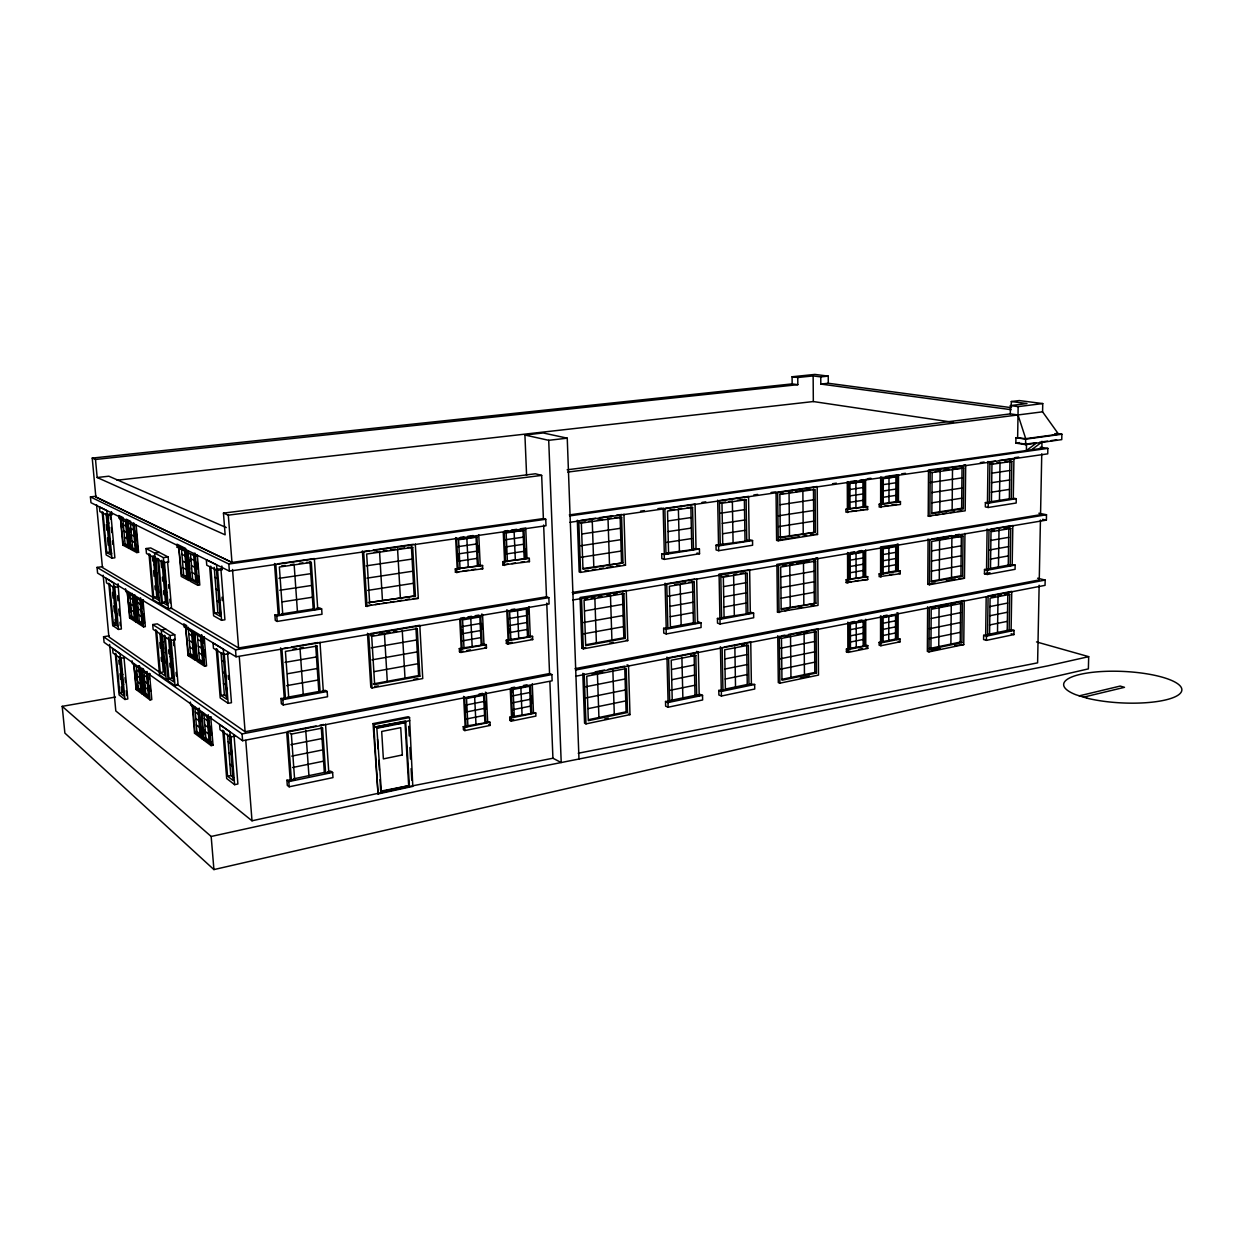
<?xml version="1.0" encoding="UTF-8"?>
<svg xmlns="http://www.w3.org/2000/svg" width="1244" height="1244" viewBox="0 0 1244 1244"><rect width="100%" height="100%" fill="white"/><g stroke="black" fill="none" stroke-linecap="round" stroke-linejoin="round"><path stroke-width="1.5" d="M896.971 612.686L898.137 613.028L898.075 639.152L896.675 639.432L896.737 615.049L883.131 617.677L883.116 642.184L879.135 642.386L879.135 645.185L880.876 645.729L900.034 641.826L900.05 639.043L896.908 638.778M898.261 570.98L896.862 571.229L896.924 546.443L883.209 548.759L883.178 573.671L879.166 573.873L879.166 576.703L900.236 573.717L900.252 570.887L897.079 570.685L898.261 570.98L898.339 544.437L897.157 544.141M898.448 501.69L897.033 501.907L897.095 476.701L882.089 478.458L883.271 478.691L883.24 504.007L879.213 504.193L879.197 507.086L900.454 504.473L900.454 501.596L897.266 501.441L898.448 501.69L898.526 474.679L885.541 476.545M880.55 642.106L880.565 615.858M880.596 573.608L880.612 546.925L898.339 544.437M880.643 503.976L880.659 476.841M880.876 645.729L880.876 642.93L879.135 642.386M880.923 577.169L880.923 574.339L879.166 573.873M880.97 507.474L880.97 504.582L879.213 504.193M881.701 642.464L881.732 616.2M881.763 573.919L881.778 547.22M881.809 504.224L881.841 477.074M888.745 640.442L888.791 616.013L893.876 615.034M888.854 572.147L888.9 547.313M888.978 502.7L889.009 477.463M896.675 639.432L895.509 639.074L895.571 614.707L896.737 615.049M896.862 571.229L895.68 570.934L895.742 546.163L896.924 546.443M897.033 501.907L895.851 501.659L895.913 476.468M927.635 606.761L927.355 651.389L929.004 651.903L963.758 644.61L964.224 600.479L929.299 607.227L929.004 651.903M964.955 533.396L964.458 578.258L929.455 584.742L927.775 584.307L928.071 538.947M928.211 516.104L928.506 469.999L965.686 465.24L965.188 510.817L928.211 516.104L931.927 515.514M929.455 584.742L929.75 539.336M929.89 516.478L930.201 470.31M930.932 649.088L931.196 609.296L962.327 603.247L961.907 642.619L930.932 649.088L929.284 648.575L960.244 642.122L961.907 642.619M930.434 472.238L932.129 472.549L931.849 513.679L963.322 508.672L963.758 467.993L952.515 469.05L952.142 509.822M938.769 646.6L939.064 606.979L947.788 605.284M939.282 579.735L939.593 539.461M939.811 511.782L940.122 470.838L935.286 471.538M950.898 644.065L951.271 604.6L955.019 603.884M951.52 577.496L951.893 537.377L963.043 536.164L962.623 576.174L931.383 581.943L931.663 541.482L963.043 536.164M960.244 642.122L960.648 602.78L962.327 603.247M962.623 576.174L960.928 575.754L961.348 535.791M963.322 508.672L961.628 508.314L962.047 467.682M987.549 635.466L988.094 595.938L1011.745 591.366L1011.092 630.553L1009.102 630.972L1009.693 594.383L990.084 598.193L989.571 635.046L983.646 635.342L983.584 639.54L986.399 640.365L1013.969 634.564L1014.031 630.413L1011.201 629.619M1012.181 565.227L1010.284 564.776L1015.135 565.087L1015.073 569.317L987.285 574.464L984.455 573.764L984.517 569.503L990.488 569.208L991.017 531.763L1010.766 528.42L1010.159 565.6L1012.181 565.227L1012.834 525.403M999.15 460.498L1013.938 458.383L1013.269 498.844L1011.248 499.171L1011.854 461.384L991.95 464.261L991.421 502.312L985.388 502.592L985.341 506.914L988.187 507.49L1016.192 503.011L1016.255 498.704L1013.378 498.16M985.668 634.922L986.181 597.338M986.554 569.13L987.098 529.011M987.456 502.265L988 461.493M986.399 640.365L986.445 636.15L983.646 635.342M987.285 574.464L987.347 570.187L984.517 569.503M988.187 507.49L988.249 503.151L985.388 502.592M988.451 569.581L988.996 529.431M989.353 502.638L989.913 461.819L995.464 461.026M997.501 632.465L998.046 595.798L1001.296 595.161M998.466 566.937L999.025 529.68M999.461 500.352L1000.02 462.488L996.693 462.97M567.155 469.781L1010.299 413.894L1010.423 405.591L1026.969 403.554L1011.31 401.532L1011.232 406.43M1009.102 630.972L1007.22 630.444L1007.811 593.901L1004.546 594.523M1010.159 565.6L1008.262 565.149L1008.853 528.016L1003.939 528.84M1011.248 499.171L1009.335 498.797L1009.941 461.073L1011.854 461.384M1056.14 433.378L1061.878 434.218L1061.754 439.614L1025.569 444.637L1015.85 443.113L1015.944 437.686L1025.725 438.681L1058.582 434.203L1042.581 411.826L1042.752 403.569L1019.287 400.568L1011.31 401.532M1017.639 437.453L1018.152 406.617L1042.752 403.569M1025.569 444.637L1025.662 439.163L1061.878 434.218M1026.518 443.424L1026.393 450.546L1036.299 443.144L1034.666 442.895M1039.144 585.224L1037.605 662.85L578.227 753.242M1040.435 520.039L1039.253 579.937L575.023 668.666M1041.757 453.811L1040.544 514.674L572.193 592.517M1041.99 441.278L1041.85 448.353L569.301 514.923M1037.605 578.242L1045.162 580.062L1045.053 585.349L575.723 676.223M572.878 599.981L1046.391 520.116L1046.499 514.736L1038.88 513.228M1040.186 447.187L1047.852 448.384L1047.743 453.842L570.001 522.293M1036.501 641.92L1088.687 656.661L1088.376 668.883L213.921 869.587L64.875 733.089L62.2 706.343L115.428 697.06M1031.494 449.815L1041.415 442.444L1039.782 442.18M1079.154 695.878L1120.191 686.066L1124.483 687.326L1083.415 697.184M1088.687 656.661L1047.759 665.867L419.632 790.671L211.169 836.466L62.2 706.343M378.052 793.952L412.806 786.379L409.54 717.524L408.125 716.746L373.044 723.619L378.052 793.952L373.946 727.227L409.727 720.711M395.608 724.024L405.715 722.577L409.354 785.555L380.695 791.184L379.995 779.646M409.354 785.555L381.395 791.635L376.808 727.74L391.844 724.77M109.596 644.439L115.801 710.962L252.003 820.791L412.106 785.928L552.927 758.234L561.215 762.541L548.713 440.314L524.921 435.027L526.601 475.363M604.724 718.985L608.378 718.223M800.374 677.996L809.564 676.067M931.01 650.612L940.153 648.699M954.77 645.636L963.758 644.61M586.002 723.884L584.213 673.984L582.798 673.377L584.571 723.199L586.002 723.884L629.977 714.647L628.5 665.416L627.038 664.825M777.749 635.715L778.309 682.614L779.879 683.189L818.505 675.088L818.179 628.718L788.572 634.456M290.085 733.245L291.36 734.084L294.641 779.786L286.913 780.221L287.302 785.431L289.183 786.799L332.972 777.609L332.63 772.446L330.655 771.124L327.499 771.778L328.805 772.664L325.524 724.132M696.578 651.389L698.257 652.011L699.19 695.52L696.702 696.049L695.816 655.417L671.231 660.206L672.258 701.134L665.524 701.492L665.633 706.157L668.106 707.214L702.627 699.968L702.533 695.349L700.014 694.323M751.392 684.651L748.981 685.149L748.375 645.201L724.661 649.819L725.408 690.062L718.799 690.42L718.892 695.007L721.427 696.018L754.735 689.02L754.657 684.48L749.681 683.998L751.392 684.651L750.754 641.857L724.055 647.02M293.382 778.884L324.342 772.446L325.648 773.333L328.805 772.664M696.702 696.049L695.023 695.365L670.609 700.434L672.258 701.134M725.392 689.052L747.271 684.495L748.981 685.149M987.705 634.502L1007.22 630.444M286.913 780.221L288.81 781.59L332.63 772.446M665.524 701.492L667.997 702.549L702.533 695.349M718.799 690.42L721.349 691.415L754.657 684.48M986.445 636.15L1014.031 630.413M588.614 719.654L626.09 711.832L627.551 712.485L626.214 668.557L586.748 676.223L588.319 720.68L627.551 712.485M782.165 679.271L814.82 672.46L816.422 673.02L816.111 631.657L814.525 631.143L814.82 672.46M816.422 673.02L781.963 680.219L781.481 638.39L779.91 637.861M222.8 730.228L226.672 778.511L234.618 784.684L237.884 784L234.028 735.282M469.206 697.324L465.598 698.024L466.531 698.506L467.931 726.403L463.266 726.651L463.437 729.839L464.836 730.586L490.152 725.423L490.012 722.266L486.746 721.893L487.695 722.391L486.28 692.659L485.331 692.193M512.264 692.457L512.108 689.02L513.072 689.471L514.301 716.995L509.713 717.244L509.853 720.385L511.3 721.116L535.9 716.093L535.76 712.983L532.51 712.625L533.489 713.092L532.261 683.765M865.762 645.698L864.347 645.994L864.3 621.331L850.383 624.037L850.461 648.808L846.433 649.01L846.433 651.84L848.159 652.4L867.768 648.404L867.768 645.589L864.611 645.325L865.762 645.698L865.731 619.294M292.558 767.517L323.58 761.173M670.345 690.264L694.805 685.257M725.221 679.037L747.115 674.559M989.462 625.001L1007.36 621.347M588.225 708.613L625.763 700.916M780.283 669.241L814.758 662.166M929.346 638.67L960.337 632.325M487.695 722.391L466.998 725.905L467.931 726.403M513.181 713.076L513.337 716.513L533.489 713.092M851.051 648.077L864.347 645.994M895.509 639.074L881.949 641.811L883.116 642.184M463.266 726.651L464.681 727.398L490.012 722.266M509.713 717.244L511.16 717.975L535.76 712.983M846.433 649.01L848.144 649.57L867.768 645.589M880.876 642.93L900.05 639.043M223.951 731.052L227.559 776.194L230.809 775.541L233.623 777.687M509.853 720.385L513.632 719.607M846.433 651.84L849.994 651.11M858.904 649.306L862.465 648.575M466.64 718.954L484.585 715.362M513.026 709.655L530.442 706.157M851.02 641.904L863.181 639.478M881.965 635.715L895.524 632.994M291.734 756.119L322.802 749.883M671.853 679.706L694.572 675.134M725.034 669.008L746.96 664.591M989.586 615.811L1007.516 612.219M586.111 697.884L625.421 689.953M780.159 658.807L814.68 651.856M929.408 628.749L960.446 622.498M375.797 726.869L405.326 721.038M290.909 744.705L322.025 738.547M671.589 669.474L694.354 664.98M724.848 658.947L746.804 654.608M989.711 606.606L1007.656 603.06M585.722 686.766L625.094 678.975M780.035 648.342L814.602 641.515M931.383 618.423L960.555 612.654M377.507 728.144L405.715 722.577M466.298 711.988L484.243 708.427M512.715 702.782L530.146 699.33M851.005 635.731L863.165 633.32M881.965 629.588L895.54 626.898M483.916 701.492L465.94 705.021L466.205 710.246M512.419 695.909L529.866 692.488M850.989 629.542L863.165 627.163M881.965 623.477L895.556 620.803M373.044 723.619L374.428 724.428L409.54 717.524M595.285 671.838L604.522 670.049M608.207 669.35L624.815 666.131M781.17 635.886L784.871 635.171M316.116 725.952L287.877 731.41L291.407 780.454M319.879 725.221L323.642 724.49M698.257 652.011L668.603 657.749L669.707 701.663M109.301 635.824L103.547 636.726L104.076 642.324L242.596 740.724L552.134 680.795L551.885 674.575L549.553 673.548L245.099 731.736L177.006 684.324M481.786 694.898L474.617 696.282L475.97 724.086M517.364 687.994L520.863 687.326L522.06 714.74M522.604 686.983L527.829 685.973M850.974 623.353L854.457 622.669M861.408 621.331L856.214 622.327L856.261 647.02M881.98 617.335L887.081 616.355M466.531 698.506L484.538 695.007L485.86 722.764M513.072 689.471L530.55 686.082L531.717 713.465M592.237 674.279L595.689 673.61M599.141 672.942L602.562 672.273M785.213 636.835L788.758 636.135M797.311 634.487L800.701 633.818M807.574 632.496L804.091 633.165L804.448 674.621M931.445 608.456L935.255 607.71M690.638 655.479L695.816 655.417M741.595 645.589L744.954 644.921M991.484 597.073L994.765 596.436M781.481 638.39L816.111 631.657M291.36 734.084L322.569 728.004L325.648 773.333M235.209 736.121L230.264 737.07L220.017 729.715L219.597 724.537L229.845 731.814L230.778 741.906M201.139 711.692L203.472 739.9L211.122 745.622L213.051 745.265L210.718 716.793M479.049 694.059L482.656 693.359M514.689 687.17L511.175 687.854L512.497 717.353M523.475 685.475L526.989 684.791M850.803 622.187L854.535 621.456M858.267 620.74L861.999 620.01M883.551 615.842L887.205 615.142M192.82 705.783L194.997 731.83L201.186 736.432L203.083 736.075M192.182 705.332L194.515 733.214L201.979 738.796L205.866 738.143L211.169 742.077M203.472 739.9L205.369 739.542M103.547 636.726L242.067 733.944L551.885 674.575M575.474 670.049L1045.162 580.062M194.997 731.83L196.879 731.472L199.973 733.758L197.936 709.267M194.515 733.214L196.396 732.856M984.455 573.764L990.006 572.738M374.568 686.595L378.316 685.895M413.957 679.317L417.72 678.618M581.897 648.264L583.327 648.839L627.753 640.613L626.245 590.48L580.077 597.493L581.897 648.264L585.597 647.58M609.638 643.132L613.339 642.448M777.469 612.095L818.023 605.377L817.697 558.214L776.909 564.387L777.469 612.095L781.185 611.41M784.886 610.726L788.603 610.042M797.87 608.316L801.571 607.632M810.855 605.921L814.556 605.237M927.775 584.307L935.146 582.938M946.202 580.901L955.408 579.191M959.093 578.507L964.458 578.258M199.289 708.396L199.538 711.413L208.494 717.788L211.387 717.259M367.478 633.274L370.805 687.294L372.034 687.963L422.742 678.571L419.803 625.265L370.603 633.554M323.331 691.695L320.143 692.286L316.987 646.04L285.42 651.405L288.763 698.039L280.957 698.459L281.346 703.762L283.243 704.959L327.545 696.749L327.188 691.493L325.213 690.342L322.025 690.933L323.331 691.695L319.988 642.168M696.671 578.693L697.635 622.98L695.116 623.431L694.199 582.083L669.396 586.297L670.438 627.971L663.627 628.313L663.752 633.056L666.255 633.958L701.087 627.505L700.994 622.809L698.459 621.938M721.613 576.641L723.339 577.154L724.086 618.112L717.43 618.455L717.508 623.12L720.074 623.99L753.677 617.755L753.615 613.136L751.003 612.297M320.143 692.286L318.822 691.508L287.488 697.262L288.763 698.039M670.532 627.054L693.421 622.855L695.116 623.431M724.086 617.226L750.319 613.308L749.65 569.768L719.079 574.106L719.903 618.004M990.24 568.446L1008.262 565.149M280.957 698.459L282.854 699.641L327.188 691.493M663.627 628.313L666.131 629.215L700.994 622.809M717.43 618.455L719.981 619.31L753.615 613.136M987.347 570.187L1015.135 565.087M418.606 675.554L373.418 683.873L374.646 684.542L419.881 676.207L417.238 628.64L415.947 628.049L418.606 675.554L419.881 676.207M585.971 644.75L623.835 637.783L625.297 638.343L623.928 593.621L622.466 593.108L623.835 637.783M781.356 608.798L815.909 603.216L815.613 561.137L813.996 560.717L814.307 602.734M931.305 581.212L960.928 575.754M625.297 638.343L585.675 645.652L584.074 600.37L623.928 593.621M815.909 603.216L781.154 609.622L780.672 567.062L815.613 561.137M223.034 652.851L226.719 699.237L221.09 695.474L217.405 649.415L216.254 648.715L220.204 697.962L228.165 703.327L231.462 702.72L227.543 653.007M286.664 685.662L318.044 680.017M670.283 616.682L693.203 612.561M723.899 607.056L745.996 603.076M990.379 559.131L1008.417 555.897M374.413 671.573L417.937 663.721M583.84 633.818L623.493 626.665M781.232 598.224L814.229 592.268M931.383 571.151L961.037 565.802M483.994 644.765L483.045 644.33L486.326 644.641L486.482 647.86L460.886 652.447L459.487 651.794L459.316 648.559L464.012 648.311L462.597 619.885L480.79 616.806L482.143 645.092L483.994 644.765L482.548 614.458L481.599 614.069M530.286 636.524L529.291 636.104L532.572 636.399L532.712 639.587L507.863 644.034L506.401 643.412L506.261 640.209L510.88 639.976L509.636 611.924L527.301 608.938L528.482 636.835L530.286 636.524L529.027 606.637M864.518 576.47L867.706 576.687L867.706 579.548L846.2 582.612L846.184 579.735L850.243 579.533L850.165 554.357L849.014 554.062M863.056 557.965L849.03 560.36L849.092 579.222L865.684 576.781L865.653 549.941M459.316 648.559L460.731 649.197L486.326 644.641M506.261 640.209L507.723 640.831L532.572 636.399M846.184 579.735L867.706 576.687M880.923 574.339L900.252 570.887M459.487 651.794L463.126 651.141M466.78 650.488L470.434 649.834M506.401 643.412L512.124 642.386M846.2 582.612L851.58 581.648M855.172 580.995L858.764 580.357M862.372 579.72L867.706 579.548M889.693 574.821L893.208 574.199M221.09 695.474L224.371 694.883L227.185 696.749M287.582 673.735L317.251 668.494M670.018 606.31L692.97 602.251M723.713 596.84L745.84 592.937M988.856 550.097L1008.557 546.614M371.94 659.88L417.284 651.872M583.436 622.529L623.151 615.516M781.108 587.619L814.151 581.772M931.445 561.06L961.13 555.819M143.044 668.837L141.256 669.132L143.589 695.116L150.011 699.905L151.799 699.594L149.482 673.393M482.143 645.092L463.079 647.891L464.012 648.311M528.482 636.835L509.916 639.556L510.88 639.976M895.68 570.934L882.012 573.36L883.178 573.671M141.256 669.132L143.977 693.779L145.75 693.468L148.409 695.443L146.372 672.631M139.421 665.991L141.645 692.053L136.436 688.165L133.746 663.783L136.062 689.487L142.345 694.168L144.117 693.872M143.589 695.116L145.361 694.805L144.864 689.238M115.272 653.333L119.129 694.976L124.929 699.47L127.805 698.972L123.949 657.003L124.804 657.609L120.466 658.309L113.002 652.976L112.598 648.497L120.046 653.8L123.809 696.018L119.719 692.861L116.112 653.94M462.721 640.8L480.853 637.628M527.192 629.48L509.605 632.574L509.449 629.075M849.061 572.94L863.072 570.483M882.012 567.155L895.696 564.745M284.985 662.383L316.474 656.941M667.981 596.203L692.737 591.926M723.526 586.608L745.685 582.783M990.628 540.456L1008.713 537.33M136.436 688.165L138.208 687.87L140.805 689.798L138.628 665.711M371.21 647.829L416.616 639.976M584.789 610.897L622.809 604.32M780.999 576.983L814.074 571.26M931.523 550.952L961.239 545.821M136.062 689.487L137.82 689.176L137.493 685.506M119.719 692.861L122.581 692.364L119.284 656.723M480.511 630.568L462.364 633.709L462.193 630.164M509.294 625.577L526.912 622.513M849.046 566.658L863.072 564.232M882.012 560.935L895.711 558.556M170.21 640.831L173.74 681.883L168.904 678.524L165.219 635.886L164.239 635.249L168.189 680.872L175 685.646L178.11 685.102L174.176 639.105L175.186 639.743L174.766 634.782L157.304 623.85L152.701 624.566L153.136 629.402L170.506 640.489L175.186 639.743M462.006 626.603L480.168 623.493M508.983 618.563L526.616 615.547M882.027 554.715L895.727 552.367M168.904 678.524L171.983 677.996L174.409 679.675M155.624 629.775L159.559 674.839L166.214 679.488L169.277 678.96M132.082 660.797L132.33 663.55L147.336 674.248L150.026 673.781M417.238 628.64L371.707 636.353L374.646 684.542M156.589 630.381L160.258 672.506L163.322 671.993L159.963 633.429M723.339 577.154L747.255 573.095L747.877 613.743M204.622 666.255L206.566 665.913L204.203 636.897L201.59 636.804L203.814 663.892L197.454 659.818L194.593 632.558L196.972 661.31L204.622 666.255L202.259 637.208M197.454 659.818L199.382 659.491L202.554 661.528L200.471 636.244M195.479 660.362L193.1 631.657L194.686 658.029L188.482 654.064L185.636 627.147L188.015 655.541L195.479 660.362L197.407 660.035M464.261 617.537L460.607 618.159L462.146 648.653M467.915 616.931L471.585 616.309M475.239 615.702L478.893 615.08M511.268 609.622L514.814 609.031M850.585 552.476L854.348 551.838M858.127 551.201L861.89 550.563M283.787 648.279L287.597 647.626M291.407 646.989L318.091 642.495M694.805 579.004L666.737 583.731L667.872 628.438M931.601 539.025L951.987 535.589M955.687 534.967L959.388 534.345M990.83 529.12L1010.999 525.714M102.817 566.611L97.048 567.404L97.576 573.095L236.049 656.785L549.086 603.993L548.837 597.664L546.489 596.793L238.599 647.968L170.521 607.756M461.648 619.481L465.303 618.859M476.203 617.024L480.79 616.806M512.201 610.944L517.52 610.042L518.732 637.985M519.277 609.747L524.548 608.86M850.772 553.751L856.043 552.865L856.105 577.962M857.8 552.569L864.207 551.978L864.253 577.045M882.027 548.48L892.321 546.738M850.165 554.357L864.207 551.978M370.463 635.746L373.946 635.155M379.187 634.269L382.685 633.678M386.215 633.087L389.776 632.481M393.337 631.874L396.898 631.268M584.385 599.561L587.868 598.97M591.366 598.38L594.85 597.789L596.389 642.837M598.317 597.198L601.801 596.607M606.994 595.736L610.462 595.145L611.908 639.976M613.898 594.57L617.319 593.979M782.663 566.02L786.224 565.414M793.221 564.232L789.784 564.807L790.235 607.165M796.642 563.641L801.774 562.786M808.74 561.604L803.484 562.49L803.842 604.662M936.39 540.005L948.379 537.983M292.946 649.197L296.461 648.606M303.474 647.409L299.991 648L303.241 694.37M674.839 584.556L678.4 583.949M681.93 583.358L685.46 582.752M688.989 582.161L694.199 582.083M725.05 576.05L728.471 575.474M737.023 574.028L733.618 574.604L734.318 615.36M740.413 573.453L743.819 572.878M990.768 531.079L994.065 530.519M188.015 655.541L189.912 655.23M97.048 567.404L235.52 649.866L548.837 597.664M572.644 593.683L1046.499 514.736M228.725 653.722L223.718 654.562L213.455 648.295L213.035 642.992L223.282 649.197L224.449 662.166L221.634 660.424M188.482 654.064L190.394 653.753L193.489 655.728L191.405 630.755M186.709 625.623L183.785 623.866L184.05 626.914L201.932 637.768L204.203 636.897M415.403 595.892L368.426 602.609L415.403 595.892L412.713 547.391L407.954 547.407M614.94 517.628L621.611 517.286L622.995 562.848L582.969 569.208L581.352 523.086L579.906 522.667L585.193 521.905M780.346 537.797L815.395 532.214L815.1 489.405L779.848 494.49L780.346 537.797L778.744 537.392L815.395 532.214M152.701 624.566L170.07 635.529L174.766 634.782M362.393 550.921L365.798 606.03L371.49 605.113M375.284 604.506L379.078 603.9M382.872 603.293L386.666 602.687M390.46 602.08L394.255 601.474M398.049 600.868L401.843 600.261M405.637 599.655L409.432 599.048M413.226 598.442L418.311 598.38L415.309 544.017M584.773 571.012L588.505 570.421M592.253 569.83L595.985 569.223M599.717 568.632L603.449 568.026M607.196 567.435L612.794 566.533M616.526 565.942L620.274 565.351M776.038 491.8L776.614 540.347L799.068 536.755M802.815 536.164L806.547 535.558M810.295 534.967L814.043 534.36M935.644 514.923L939.36 514.332M943.061 513.741L946.777 513.134M950.494 512.544L954.21 511.953M957.927 511.362L961.628 510.771M365.798 606.03L418.311 598.38M577.325 520.21L579.175 571.913L580.606 572.395L625.483 565.211L623.944 514.161M778.215 540.767L817.526 534.469L817.199 486.497L777.64 492.157L778.215 540.767L776.614 540.347M317.749 609.078L314.514 609.591L311.311 562.412L279.356 567.015L282.777 614.629L274.877 615.018L275.282 620.429L277.179 621.425L322.009 614.256L321.652 608.891L319.661 607.927L316.442 608.44L317.749 609.078L314.343 558.556L277.614 563.812M665.991 553.891L661.715 553.798L661.839 558.634L664.358 559.396L699.532 553.751L699.423 548.962L694.339 548.635L696.034 549.133L695.069 504.038L664.84 508.361L665.991 553.891L668.588 553.471L667.53 511.051L692.566 507.428L693.499 549.521L696.034 549.133M725.439 502.032L720.245 502.778L721.971 503.198L722.748 544.888L716.015 545.214L716.109 549.957L718.69 550.688L752.604 545.245L752.542 540.549L749.914 539.849M165.918 629.246L161.285 629.977L161.704 634.875M314.514 609.591L313.208 608.954L281.502 613.961L282.777 614.629M693.499 549.521L666.908 552.974L668.588 553.471M720.245 545.292L719.405 500.554L748.546 496.387L749.215 540.705L721.022 544.421L722.748 544.888M991.173 501.674L1009.335 498.797M274.877 615.018L276.79 615.998L321.652 608.891M661.715 553.798L664.234 554.544L699.423 548.962M716.015 545.214L718.597 545.929L752.542 540.549M988.249 503.151L1016.255 498.704M583.28 568.461L622.995 562.848M931.772 513.057L961.628 508.314M134.741 596.327L137.104 622.762L143.526 626.898L145.33 626.618L142.967 599.935M209.738 567.482L213.61 615.796L221.572 620.305L224.915 619.776L220.919 569.052L216.363 568.943L220.126 616.278L214.497 613.105L210.734 566.129M108.788 583.187L112.706 625.545L115.583 625.094M136.949 619.574L135.161 619.854L129.967 616.526L127.23 591.771L129.594 617.926L135.86 621.953L137.649 621.689M480.231 565.631L478.349 565.927L476.965 537.097L458.585 539.74L460.031 568.726L455.288 568.943L455.444 572.256L482.734 568.803L482.579 565.522L479.267 565.289L480.231 565.631L478.753 534.749M520.35 528.793L525.73 528.031L527.005 558.478L525.186 558.758L523.988 530.333L506.137 532.899L507.397 561.479L502.731 561.697L502.887 564.963L529.462 561.619L529.322 558.369L526.01 558.152M848.781 483.232L849.947 483.481L850.025 509.091L845.936 509.278L845.951 512.201L867.643 509.527L867.643 506.619L864.424 506.448L865.606 506.712L865.575 479.406M282.419 601.863L312.399 597.229M666.644 542.431L691.555 538.574M722.546 533.785L744.861 530.333M991.297 492.204L1009.475 489.39M214.497 613.105L217.824 612.592L220.639 614.178L220.235 609.14M367.68 590.402L413.443 583.296M581.135 557.265L621.176 551.045M778.62 526.616L813.716 521.174M931.849 502.84L961.736 498.191M112.706 625.545L118.475 629.433L121.383 628.982L118.056 583.747M129.594 617.926L131.366 617.646M478.349 565.927L459.083 568.368L460.031 568.726M525.186 558.758L506.417 561.137L507.397 561.479M865.606 506.712L848.859 508.827L850.025 509.091M895.851 501.659L882.058 503.758L883.24 504.007M455.288 568.943L482.579 565.522M502.731 561.697L529.322 558.369M845.936 509.278L867.643 506.619M880.97 504.582L900.454 501.596M109.612 583.7L113.282 623.291L116.174 622.855L112.831 586.593M135.285 596.654L137.493 621.347L139.281 621.067L141.94 622.778L139.872 599.53M455.444 572.256L459.145 571.68M462.83 571.12L468.366 570.265M472.067 569.705L475.752 569.13M502.887 564.963L508.252 564.138M511.844 563.579L515.42 563.034M520.801 562.21L524.377 561.65M851.378 511.362L856.821 510.522M860.444 509.962L864.067 509.418M884.515 506.261L888.045 505.717M891.59 505.173L896.893 504.364M279.791 590.262L311.606 585.457M668.168 531.577L691.337 528.078M722.36 523.382L744.689 520.008M991.437 482.719L1009.63 479.982M366.933 578.149L412.775 571.198M580.715 545.758L620.834 539.694M778.495 515.809L813.638 510.491M931.911 492.577L961.83 488.052M157.584 558.338L161.611 604.802L168.422 608.845L171.563 608.378L167.567 561.495L168.578 562.024L168.142 556.985L150.679 547.935L146.03 548.557L146.465 553.487L163.835 562.677L168.578 562.024M129.967 616.526L131.74 616.246L134.336 617.91L132.128 593.404M158.579 558.851L162.326 602.298L165.436 601.832L167.862 603.247M148.985 553.782L152.996 599.686L159.636 603.635L162.746 603.169M477.043 558.385L458.725 561.153L458.445 555.726M506.106 554.015L523.895 551.341M848.843 502.452L862.978 500.321M882.074 497.444L895.867 495.376M278.936 578.367L310.798 573.671M667.904 520.972L691.104 517.551M720.447 513.228L744.534 509.667M991.561 473.218L1009.786 470.527M149.933 554.295L153.681 597.198L156.775 596.747L159.123 598.131M366.171 565.849L412.091 559.069M582.068 533.971L620.476 528.296M780.175 504.722L813.545 499.793M930.372 482.548L961.939 477.883M125.551 588.785L125.8 591.584L140.79 600.665L143.511 600.277M458.352 553.907L476.701 551.201M523.6 544.25L505.795 546.878L506.028 552.227M848.828 496.045L862.963 493.961M882.074 491.131L895.882 489.079M457.994 546.66L476.359 543.986M505.468 539.74L523.289 537.144M848.797 489.654L862.947 487.586M882.074 484.787L895.898 482.781M197.843 585.333L199.802 585.038L197.392 555.43L194.748 555.368L197.018 583.001L190.659 579.611L187.751 551.901L190.176 581.212L197.843 585.333L195.417 555.695M135.161 619.854L132.952 595.238L135.285 595.301M849.947 483.481L864.114 481.444L864.16 506.93M883.271 478.691L897.095 476.701M374.242 552.258L377.772 551.745M383.152 550.968L386.744 550.454M390.352 549.941L395.763 549.164M399.308 548.651L404.487 547.904M588.723 521.391L592.253 520.894L593.808 566.782M597.509 520.132L602.765 519.386M611.473 518.126L608.021 518.624L609.482 564.294M780.05 493.868L783.642 493.355M792.506 492.08L789.054 492.577L789.489 535.682M795.958 491.582L801.136 490.836M804.619 490.338L809.937 489.576M943.667 470.325L948.97 469.563M281.642 565.927L285.203 565.414M290.552 564.636L294.113 564.123L297.425 611.442M299.4 563.361L302.93 562.863M306.459 562.35L311.311 562.412M669.428 510.087L674.808 509.309M681.961 508.283L678.4 508.796L679.395 550.999M687.31 507.521L692.566 507.428M728.891 501.534L732.358 501.037L733.074 542.508M737.505 500.29L742.652 499.544M993.365 463.452L990.037 463.934L991.95 464.261M1004.981 461.788L1009.941 461.073M412.713 547.391L366.653 554.015L369.67 603.169M581.352 523.086L621.611 517.286M932.129 472.549L963.758 467.993M190.659 579.611L192.618 579.331L195.79 581.01L193.52 553.518M721.971 503.198L746.12 499.715L746.758 541.093M188.684 580.419L186.258 551.154L187.891 578.133L181.702 574.821L178.794 547.453L181.22 576.407L188.684 580.419L190.627 580.139L190.176 574.65M181.702 574.821L186.709 576.19L184.454 549.039M217.031 570.358L216.596 564.885L206.317 559.816L206.753 565.211L217.031 570.358L222.101 569.643L221.805 566.004M640.567 511.16L644.408 510.615M657.843 508.687L661.684 508.143M701.989 502.389L705.83 501.83M753.817 494.972L757.658 494.428M771.093 492.5L774.934 491.955M832.516 483.729L836.357 483.17M867.068 478.784L870.909 478.24M901.62 473.84L905.461 473.295M980.319 462.597L984.159 462.053M1014.871 457.652L1018.712 457.108M369.375 550.594L363.637 551.419L367.027 606.59M373.2 550.05L413.397 544.297M460.264 537.392L463.965 536.864M467.666 536.335L473.218 535.542M507.785 530.597L504.193 531.11L505.562 561.759M511.377 530.084L516.758 529.322M580.653 520.35L595.705 518.204M599.468 517.659L612.654 515.778M616.418 515.234L622.062 514.425M850.383 481.568L856.074 480.759M859.868 480.215L863.678 479.671M118.335 586.81L113.935 587.432L106.502 582.892L106.067 578.336L113.515 582.845L117.371 626.027L113.282 623.291M96.223 496.216L90.423 496.9L90.968 502.7L229.378 571.105L546.007 525.73L545.743 519.277L543.379 518.577L231.975 562.443L95.85 496.994L92.227 458.087L792.164 383.898L797.824 384.676L797.746 377.507L792.086 376.761L792.164 383.898M457.637 539.414L466.842 538.077L468.257 566.969M470.512 537.563L476.965 537.097M505.157 532.587L523.988 530.333M850.554 482.983L864.114 481.444M90.423 496.9L228.834 564.03L545.743 519.277M569.768 515.887L1047.852 448.384M1015.85 443.113L1019.582 442.6M186.133 551.714L185.667 548.48L176.943 544.172L177.192 547.267L195.09 556.161L197.392 555.43M1034.744 442.88L1025.631 444.139L1020.78 443.393M1042.052 441.869L1047.51 441.122M1051.164 440.609L1056.638 439.847M146.03 548.557L163.399 557.639L168.142 556.985M136.762 552.569L138.582 552.32L136.171 525.17L134.352 525.403L136.762 552.569L130.356 549.133L127.945 522.216L130.744 547.64L136.047 550.47L133.714 522.869M177.192 547.267L180.1 546.878M111.462 511.657L111.742 514.783L107.295 515.327L99.878 511.595L99.442 506.977L106.875 510.646L110.809 554.824L106.735 552.523L103.003 512.248L102.163 511.828L106.16 554.917L111.929 558.183L114.868 557.794L110.887 514.347L107.077 514.285M159.294 552.398L154.598 553.036L155.034 558.027M130.744 547.64L135.207 548.806L132.952 523.568M126.157 521.329L128.412 546.396L123.218 543.628L120.45 518.499L122.845 545.121L129.112 548.464L130.915 548.231L130.573 544.39M106.735 552.523L109.659 552.134L111.696 553.285M123.218 543.628L127.603 544.763L125.504 521.376M122.845 545.121L124.649 544.872M92.227 458.087L95.493 459.456L97.172 477.509L225.148 534.827L223.453 513.119L228.305 515.156L541.669 475.395L543.379 518.577M567.699 472.082L1042.581 411.826M223.453 513.119L535.386 473.777L541.669 475.395M95.85 496.994L231.975 562.443L228.305 515.156M548.713 440.314L567.248 438.168L578.973 759.011M524.921 435.027L543.177 432.959L567.248 438.168M97.172 477.509L108.834 476.203L226.284 527.58M116.998 480.231L813.327 401.548L953.479 422.369M95.493 459.456L797.824 384.676M797.746 377.507L813.141 375.921L820.76 376.901L820.807 384.069L828.286 383.261L1011.45 407.69M792.086 376.761L814.882 374.413L828.24 376.123L828.286 383.261M820.76 376.901L828.24 376.123M1010.423 405.591L1018.152 406.617M820.807 384.069L1011.185 409.696M1010.299 413.894L1018.012 414.952L1025.725 438.681M1054.741 433.643L1058.582 434.203M1015.944 437.686L1025.662 439.163M963.976 464.929L965.686 465.24M1042.581 519.339L1046.391 520.116M1008.853 528.016L1010.766 528.42M865.886 509.138L867.643 509.527M746.12 499.715L744.363 499.295L745.016 540.627M815.909 534.065L817.526 534.469M1007.811 593.901L1009.693 594.383M898.479 573.251L900.236 573.717M816.08 557.794L817.697 558.214M747.473 540.238L749.215 540.705M849.092 579.222L850.243 579.533M1009.211 630.039L1011.092 630.553M1011.139 633.771L1013.969 634.564M696.982 553.02L699.532 553.751M898.277 641.282L900.034 641.826M624.006 564.745L625.483 565.211M866.042 647.844L867.768 648.404M748.577 612.748L750.319 613.308M722.375 617.553L724.086 618.112M527.969 561.106L529.462 561.619M481.304 568.275L482.734 568.803M626.292 640.054L627.753 640.613M697.526 694.852L699.19 695.52M531.219 638.965L532.712 639.587M485.051 647.222L486.482 647.86M628.531 713.994L629.977 714.647M484.538 695.007L483.574 694.541L484.911 722.266M123.14 517.659L118.755 515.498L119.02 518.344L133.979 525.792L136.171 525.17M130.729 521.391L126.235 519.183L126.484 522.06M110.887 514.347L111.742 514.783M220.919 569.052L222.101 569.643M513.337 716.513L514.301 716.995M123.343 524.766L125.924 526.072M130.869 528.56L133.512 529.897M181.935 554.28L185.014 555.835M190.923 558.82L194.095 560.406M106.875 521.998L108.912 523.04M215.01 577.434L217.84 578.88L218.369 585.629M123.902 530.986L126.484 532.308M131.429 534.842L134.072 536.211M182.495 561.044L185.589 562.63M191.483 565.662L194.655 567.295M488.736 724.677L490.152 725.423M124.462 537.19L127.043 538.543M131.988 541.124L134.647 542.508M183.055 567.808L186.149 569.425M192.058 572.504L195.215 574.153M215.958 589.189L218.773 590.682M316.987 646.04L315.681 645.341L318.822 691.508M132.159 548.899L138.582 552.32M186.149 577.745L190.627 580.139M153.976 564.636L156.324 565.911M162.653 569.317L165.063 570.623M216.891 600.914L219.706 602.438M154.909 575.366L157.273 576.672L156.946 573.08M163.586 580.186L165.996 581.523M164.519 591.024L166.929 592.393M153.681 597.198L158.392 599.981L154.645 556.783M162.326 602.298L167.147 605.144L163.399 561.402L164.41 561.93L168.422 608.845M153.914 597.944L102.428 567.544L96.581 504.706M130.091 597.944L132.688 599.546M137.633 602.562L140.292 604.195M188.73 633.865L191.825 635.762M197.718 639.369L204.094 643.272L203.674 638.188M113.437 593.217L115.49 594.476M130.636 604.055L133.232 605.673M138.177 608.751L140.836 610.4M189.29 640.504L192.385 642.433M198.278 646.087L201.45 648.062M322.569 728.004L321.263 727.18L324.342 772.446M131.195 610.166L133.777 611.799M138.737 614.909L141.381 616.589M189.834 647.129L192.929 649.073M198.838 652.805L201.994 654.795M114.355 603.107L116.392 604.413M222.552 671.931L225.366 673.735L225.817 679.488M137.493 621.347L142.811 624.768L140.588 599.872L143.526 626.898M160.569 640.458L162.933 641.997M115.257 612.997L117.309 614.318M223.469 683.423L226.284 685.257M161.487 651.001L163.85 652.556M170.164 656.754L172.574 658.356M162.404 661.513L164.752 663.099L164.301 657.827M171.081 667.39L173.491 669.023M160.258 672.506L164.97 675.787L161.3 633.383M159.574 672.211L108.897 636.928L103.143 575.179M139.468 667.857L142.345 694.168M136.576 669.878L141.785 673.626M144.133 675.29L146.792 677.202M195.261 711.957L198.34 714.18M204.234 718.41L209.536 722.204M137.12 675.881L139.717 677.762M144.677 681.37L147.321 683.298M195.79 718.472L198.885 720.711M204.778 725.003L210.08 728.844M228.118 741.751L230.933 743.788M137.664 681.883L140.261 683.78M145.206 687.419L150.555 691.337L150.011 685.242M196.334 724.972L199.429 727.242M205.322 731.581L210.625 735.468M120.792 672.957L122.845 674.481M229.02 753.04L231.835 755.124L231.384 749.463M143.977 693.779L149.296 697.76L147.134 673.299L150.011 699.905M213.051 745.265L203.969 738.501L201.792 712.159M121.679 682.676L123.731 684.216M229.907 764.298L232.721 766.428L233.328 773.939M227.559 776.194L233.188 780.532L229.58 735.08M106.098 513.57L109.659 552.134M106.315 524.579L106.829 530.193M107.528 537.688L108.212 545.167M112.566 592.393L113.111 598.162M113.81 605.859L114.339 611.628M115.054 619.325L115.412 623.182M118.849 660.44L119.191 664.218M120.077 673.673L120.59 679.348M121.29 686.921L121.819 692.597M110.032 513.928L110.498 519.012M111.276 527.472L111.742 532.541M112.52 540.969L112.831 544.343M117.542 595.767L117.993 600.743M118.755 609.031L119.362 615.671M119.968 622.28L120.279 625.577M125.053 677.638L125.504 682.521M126.25 690.653L126.686 695.52M107.933 514.721L111.929 558.183M114.712 586.188L118.475 629.433M121.057 657.47L124.929 699.47M136.187 531.235L137.027 540.736M137.446 545.478L137.866 550.221M140.541 597.804L140.79 600.665M147.087 671.433L147.336 674.248M137.213 597.929L139.281 621.067M143.589 669.225L145.75 693.468M130.449 523.833L132.548 547.391M136.7 597.944L137.042 601.723M137.54 607.383L138.224 614.94M143.698 676.254L144.537 685.522M130.278 527.751L130.62 531.608M135.627 599.064L136.296 606.606M136.809 612.266L137.478 619.792M141.785 667.95L142.454 675.352M142.951 680.903L143.62 688.305M129.376 530.97L130.06 538.636M133.481 595.565L135.86 621.953M126.701 521.609L129.112 548.464M139.577 666.115L139.826 668.899M129.671 593.357L131.74 616.246M136.311 666.877L138.208 687.87M122.923 520.101L125.022 543.395M129.174 593.372L129.516 597.12M130.014 602.718L130.853 612.048M136.171 670.827L136.995 680.001M122.767 523.973L123.109 527.783M152.406 557.188L152.748 561.013M153.572 570.561L154.069 576.299M154.909 585.846L155.236 589.672M159.838 642.417L160.32 648.046M161.145 657.438L161.471 661.186M142.407 599.592L143.231 608.954M143.651 613.619L144.475 622.933M149.062 674.528L149.467 679.131M168.578 584.696L168.889 588.334M169.822 599.235L170.133 602.858M173.476 642.044L173.787 645.636M176.073 672.444L176.384 676.005M171.066 639.603L175 685.646M163.399 557.639L163.835 562.677M170.07 635.529L170.506 640.489M161.86 560.235L165.436 601.832M168.484 637.177L171.983 677.996M161.051 561.775L161.549 567.575M162.389 577.247L162.715 581.119M163.555 590.791L163.881 594.663M168.64 649.959L168.966 653.753M169.79 663.254L170.117 667.048M155.624 557.296L159.636 603.635M162.435 635.902L166.214 679.488M155.702 558.712L156.169 564.107M158.19 587.417L158.657 592.766M163.228 645.512L163.539 649.041M153.199 555.664L156.775 596.747M190.363 702.067L190.612 705.053L199.335 711.273L199.087 708.256M207.002 715.704L209.039 740.491M197.314 634.331L199.382 659.491M203.829 713.465L205.866 738.143M190.503 553.673L192.618 579.331M190.161 557.125L190.456 560.795M204.591 730.135L204.902 733.898M188.217 550.89L188.513 554.544M188.979 560.033L189.726 569.177M211.169 836.466L213.921 869.587M201.979 738.796L199.009 710.184L201.186 736.432M188.186 627.225L190.394 653.753M194.841 707.074L196.879 731.472M181.36 547.515L183.63 574.557M204.638 650.052L205.198 656.816M210.874 726.294L211.558 734.598M197.283 562.024L197.858 568.928M198.418 575.832L198.978 582.721M208.79 717.15L211.122 745.622M194.826 552.989L195.09 556.161M201.683 634.642L201.932 637.768M208.246 714.74L208.494 717.788M208.137 716.668L210.314 743.243M222.007 597.244L222.272 600.619M228.196 675.539L228.507 679.395M217.544 569.534L221.572 620.305M224.215 653.567L228.165 703.327M230.746 735.919L234.618 784.684M218.897 592.362L219.566 600.759M226.439 687.17L227.046 694.836M214.201 567.342L217.824 612.592M221.012 652.727L224.371 694.883M227.512 734.209L230.809 775.541M232.519 569.488L238.599 647.968M239.283 656.785L245.099 731.736M245.768 740.413L252.003 820.791M228.834 564.03L229.378 571.105M235.52 649.866L236.049 656.785M242.067 733.944L242.596 740.724M275.779 564.076L279.465 615.142M281.89 648.591L285.498 698.646M274.504 563.485L278.19 614.489M280.615 647.891L284.238 697.853M286.742 732.467L290.147 779.553M276.79 615.998L277.179 621.425M282.854 699.641L283.243 704.959M288.81 781.59L289.183 786.799M305.744 730.197L308.932 775.65M309.989 561.837L313.208 608.954M377.523 739.278L378.114 748.888M378.814 760.426L379.404 770.036M368.706 633.88L372.034 687.963M374.428 724.428L374.631 727.631M379.544 551.496L382.452 600.385M384.427 633.383L387.288 681.308M408.685 726.356L409.229 735.966M409.898 747.488L410.551 759.027M411.111 768.636L411.764 780.175M397.567 548.899L400.366 597.54M402.247 630.366L405 678.058M405 722.173L408.638 785.104M411.422 546.909L414.128 595.347M456.564 537.921L458.134 569.021M464.572 696.858L466.065 726.776M455.615 537.595L457.186 568.663M459.751 619.668L461.197 648.217M463.623 696.391L465.132 726.278M456.703 569.488L456.875 572.8M460.731 649.197L460.886 652.447M464.681 727.398L464.836 730.586M470.761 617.941L472.16 646.274M478.349 546.007L478.629 551.792M482.05 623.524L482.314 629.2M485.766 701.476L486.124 708.909M476.017 536.77L477.385 565.569M479.826 616.418L481.195 644.672M507.723 610.229L509.06 640.302M503.291 532.712L504.582 561.417M506.743 609.84L508.081 639.882M510.289 689.238L511.517 716.871M504.193 562.21L504.349 565.476M507.723 640.831L507.863 644.034M511.16 717.975L511.3 721.116M525.621 548.635L525.932 556.239M528.109 608.114L528.358 613.712M531.826 696.142L532.121 703.466M522.993 530.022L524.191 558.416M526.321 608.565L527.487 636.43M529.571 685.631L530.737 712.983M514.099 531.297L515.327 559.769M543.644 525.015L546.489 596.793M546.754 603.107L549.553 673.548M549.879 681.665L552.927 758.234M578.771 520.614L580.606 572.395M581.523 598.006L583.327 648.839M597.415 673.268L598.924 717.508M612.872 670.267L614.287 714.305M620.134 516.882L621.518 562.381M624.752 667.966L626.09 711.832M663.161 507.925L664.312 553.393M665.073 583.203L666.209 627.847M666.955 657.112L668.059 700.963M664.234 554.544L664.358 559.396M666.131 629.215L666.255 633.958M667.997 702.549L668.106 707.214M680.173 583.654L681.152 625.11M681.899 657.174L682.863 697.9M690.871 507.008L691.788 549.039M692.504 581.554L693.421 622.855M694.121 654.795L695.023 695.365M720.789 574.619L721.613 618.579M722.142 647.393L722.951 690.576M717.679 500.135L718.519 544.81M718.597 545.929L718.69 550.688M719.981 619.31L720.074 623.99M720.447 646.787L721.256 689.907M721.349 691.415L721.427 696.018M734.846 646.896L735.531 686.937M745.514 572.582L746.151 613.183M746.649 644.594L747.271 684.495M790.531 635.793L790.951 677.436M778.495 564.823L779.055 612.592M779.319 636.244L779.879 683.189M802.862 490.587L803.22 533.489M813.141 375.921L813.327 401.548M813.467 489.063L813.794 531.81M855.888 482.221L855.934 507.754M848.486 481.848L848.564 509.309M848.703 552.787L848.797 579.797M848.921 622.544L849.014 649.088M847.677 509.667L847.693 512.59M847.91 580.217L847.926 583.094M848.144 649.57L848.159 652.4M847.304 481.615L847.397 509.06M847.553 552.491L847.63 579.471M847.786 622.187L847.864 648.715M862.947 481.195L862.978 506.666M863.056 551.683L863.087 576.734M863.149 620.989L863.181 645.62M402.325 754.968L383.37 758.902L381.69 731.456L400.739 727.662L402.325 754.968M1087.085 698.195L1075.967 694.774A59.137 15.752 2.7 0 1 1109.912 671.231A59.137 15.752 2.7 0 1 1180.54 693.032A59.137 15.752 2.7 0 1 1087.085 698.195"/></g></svg>
